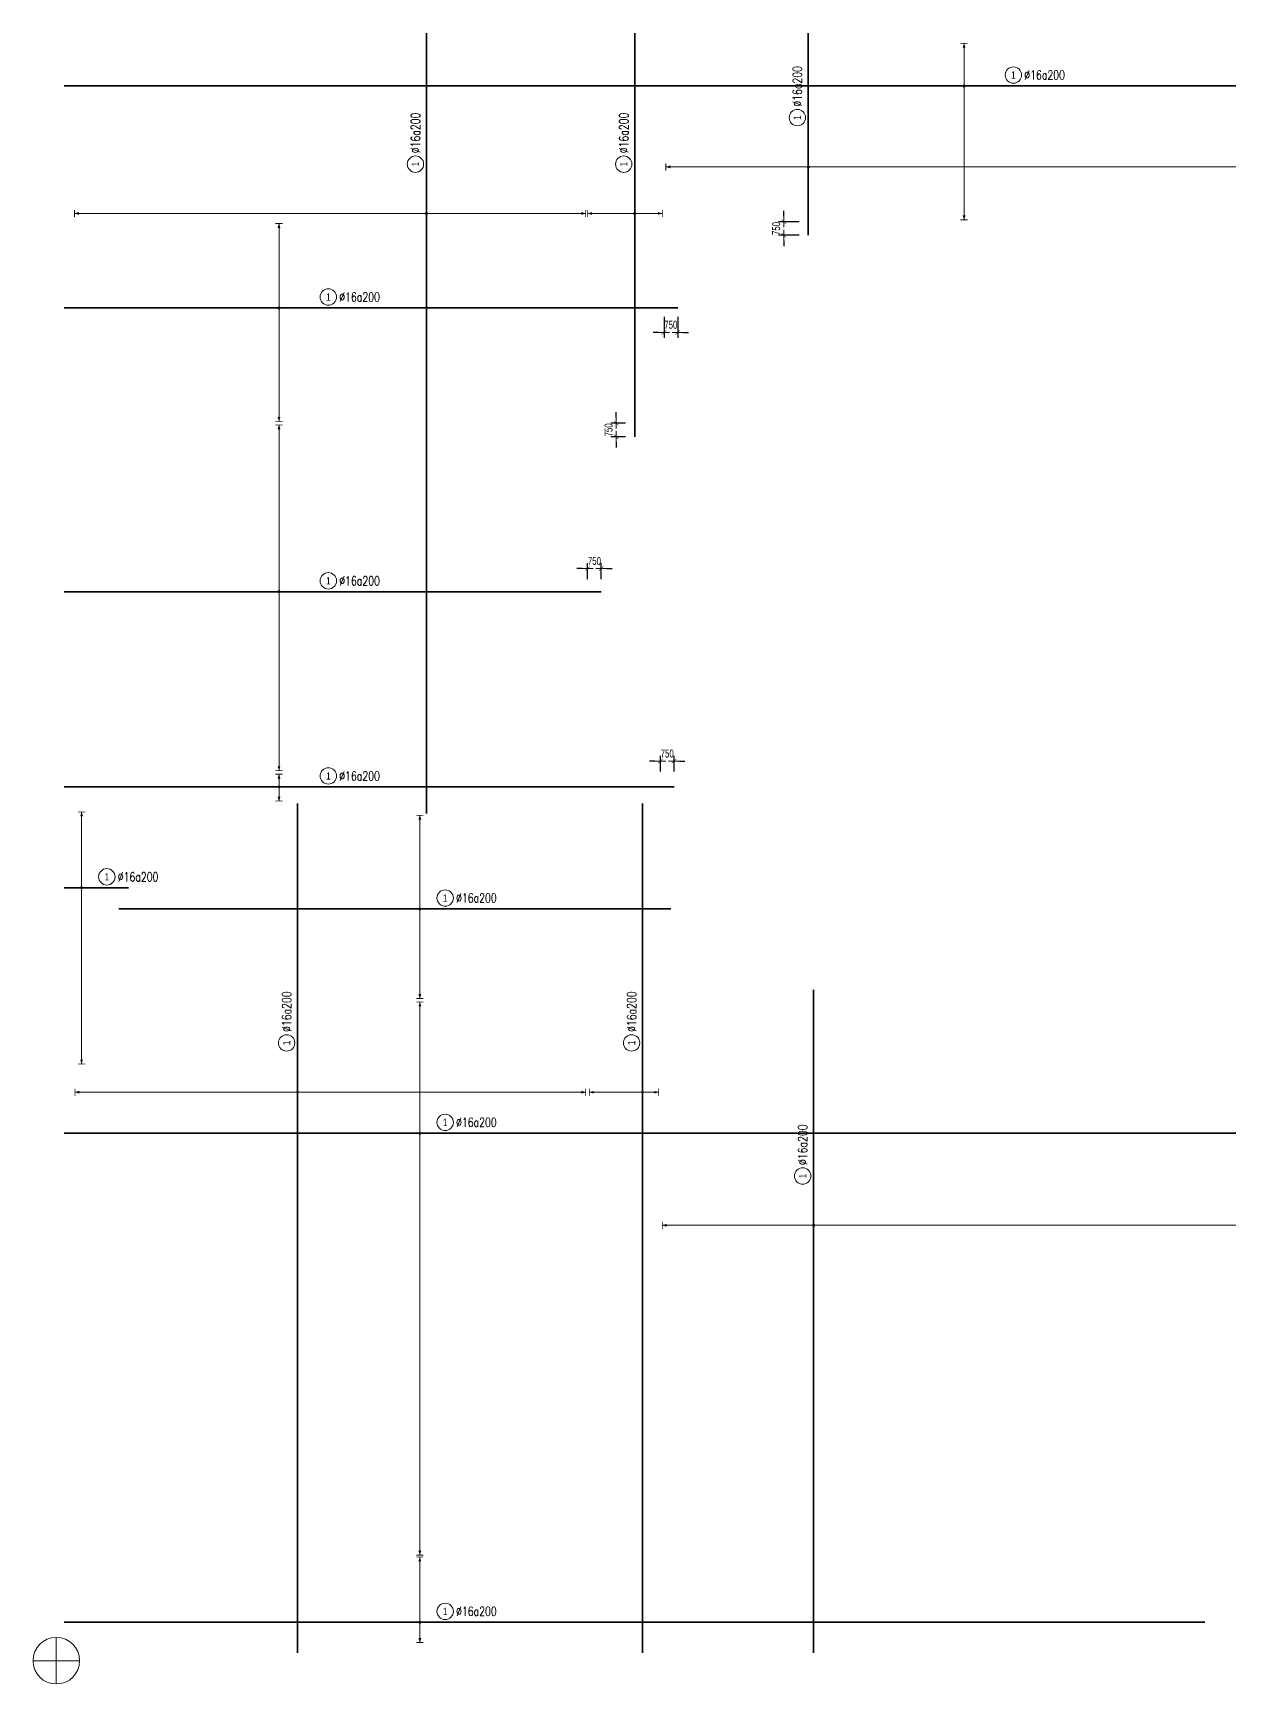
# Model space of a CAD drawing. Header units: millimetres. Extents: x -259680 to 953914, y -429648 to 90611.
# Drawn here: x -1281 to 64505, y -270544 to -179793 of the extents above; entities that cross this region are included whole.
import ezdxf
from ezdxf.enums import TextEntityAlignment as Align

# ---------------------------------------------------------------- set-up
doc = ezdxf.new("R2010")
doc.units = ezdxf.units.MM
doc.layers.get('0').update_dxf_attribs({"lineweight": 20})
doc.layers.get('Defpoints').update_dxf_attribs({"color": 151, "lineweight": 9})
for name, color, linetype, lineweight in [('NDC_S_DIM', 1, 'Continuous', 15), ('NDC_S_REBAR', 4, 'Continuous', 35), ('NDC_S_VN TEXT', 7, 'Continuous', 20)]:
    doc.layers.add(name, color=color, linetype=linetype, lineweight=lineweight)
doc.styles.add('ARIAL', font='arial.ttf', dxfattribs={"width": 0.8})
doc.styles.add('NDC_DIM', font='', dxfattribs={"width": 0.75})
doc.styles.add('NDC_EN TXT', font='romans.shx', dxfattribs={"width": 0.8})
doc.styles.get('NDC_DIM').set_extended_font_data('Dotum')
doc.dimstyles.new('NDC_dim_200', dxfattribs={"dimscale": 200, "dimtxt": 2.2, "dimasz": 1.5, "dimexe": 1.5, "dimexo": 2.5, "dimgap": 1, "dimtad": 1, "dimdec": 0, "dimzin": 0, "dimdsep": 46, "dimtxsty": 'NDC_DIM', "dimblk": 'DIMMARK', "dimcen": 0.09, "dimdle": 1.2, "dimclrd": 1, "dimclre": 1, "dimclrt": 3, "dimadec": 0, "dimazin": 0, "dimtfac": 1, "dimtdec": 0, "dimtix": 1, "dimtofl": 0, "dimtmove": 0, "dimatfit": 3, "dimfxl": 6, "dimfxlon": 1, "dimtolj": 1, "dimtzin": 0, "dimarcsym": 0})

# ---------------------------------------------------------------- blocks, each defined once
blk = doc.blocks.new('*U438')
h = blk.add_hatch(color=6)
edge = h.paths.add_edge_path()
edge.add_arc((-2.99, 0), 0.3, 0, 360)
at = {"layer": 'NDC_S_DIM', "color": 8}
for q in [(-2.99, 61.14), (-2.99, -79.21)]:
    blk.add_line((-2.99, 0), q, dxfattribs=at)
for points in [[(-3.99, 61.14, 0.2, 0.2, 0), (-1.99, 61.14, 0, 0, 0)], [(-3.99, -79.21, 0.2, 0.2, 0), (-1.99, -79.21, 0, 0, 0)]]:
    blk.add_lwpolyline(points, format="xyseb", dxfattribs=at)
at = {"layer": 'NDC_S_DIM'}
blk.add_circle((10.56, 3), 2.25, dxfattribs=at)
at = {"layer": 'NDC_S_DIM', "color": 6}
blk.add_circle((-2.99, 0), 0.3, dxfattribs=at)
at = {"layer": 'NDC_S_DIM', "color": 8}
for points in [[(-3.39, 59.94), (-2.99, 61.14), (-2.59, 59.94)], [(-3.39, -78.01), (-2.99, -79.21), (-2.59, -78.01)]]:
    blk.add_solid(points, dxfattribs=at)
at = {"layer": 'NDC_S_REBAR'}
for p, q in [((0, 0), (-157.08, 0)), ((-157.08, 0), (-157.08, 0)), ((0, 0), (76.37, 0)), ((76.37, 0), (76.37, 0))]:
    blk.add_line(p, q, dxfattribs=at)
at = {"layer": 'NDC_S_VN TEXT', "style": 'ARIAL', "width": 0.8}
blk.add_attdef('KHT', text='', height=2, dxfattribs=at).set_placement((10.56, 3), align=Align.MIDDLE_CENTER)
at = {"layer": 'NDC_S_VN TEXT', "color": 3, "style": 'NDC_EN TXT', "width": 0.75}
blk.add_attdef('DKT', (13.56, 1.75), '', height=2.5, dxfattribs=at)
blk = doc.blocks.new('*U437')
h = blk.add_hatch(color=6)
edge = h.paths.add_edge_path()
edge.add_arc((-2.99, 0), 0.3, 0, 360)
at = {"layer": 'NDC_S_DIM', "color": 8}
for q in [(-2.99, 14.6), (-2.99, -4.4)]:
    blk.add_line((-2.99, 0), q, dxfattribs=at)
for points in [[(-3.99, 14.6, 0.2, 0.2, 0), (-1.99, 14.6, 0, 0, 0)], [(-3.99, -4.4, 0.2, 0.2, 0), (-1.99, -4.4, 0, 0, 0)]]:
    blk.add_lwpolyline(points, format="xyseb", dxfattribs=at)
at = {"layer": 'NDC_S_DIM'}
blk.add_circle((10.56, 3), 2.25, dxfattribs=at)
at = {"layer": 'NDC_S_DIM', "color": 6}
blk.add_circle((-2.99, 0), 0.3, dxfattribs=at)
at = {"layer": 'NDC_S_DIM', "color": 8}
for points in [[(-3.39, 13.4), (-2.99, 14.6), (-2.59, 13.4)], [(-3.39, -3.2), (-2.99, -4.4), (-2.59, -3.2)]]:
    blk.add_solid(points, dxfattribs=at)
at = {"layer": 'NDC_S_REBAR'}
for p, q in [((0, 0), (-157.08, 0)), ((-157.08, 0), (-157.08, 0)), ((0, 0), (76.37, 0)), ((76.37, 0), (76.37, 0))]:
    blk.add_line(p, q, dxfattribs=at)
at = {"layer": 'NDC_S_VN TEXT', "style": 'ARIAL', "width": 0.8}
blk.add_attdef('KHT', text='', height=2, dxfattribs=at).set_placement((10.56, 3), align=Align.MIDDLE_CENTER)
at = {"layer": 'NDC_S_VN TEXT', "color": 3, "style": 'NDC_EN TXT', "width": 0.75}
blk.add_attdef('DKT', (13.56, 1.75), '', height=2.5, dxfattribs=at)
blk = doc.blocks.new('*U436')
h = blk.add_hatch(color=6)
edge = h.paths.add_edge_path()
edge.add_arc((-2.99, 0), 0.3, 0, 360)
at = {"layer": 'NDC_S_DIM', "color": 8}
for q in [(-2.99, 41.6), (-2.99, -217.15)]:
    blk.add_line((-2.99, 0), q, dxfattribs=at)
for points in [[(-3.99, 41.6, 0.2, 0.2, 0), (-1.99, 41.6, 0, 0, 0)], [(-3.99, -217.15, 0.2, 0.2, 0), (-1.99, -217.15, 0, 0, 0)]]:
    blk.add_lwpolyline(points, format="xyseb", dxfattribs=at)
at = {"layer": 'NDC_S_DIM'}
blk.add_circle((10.56, 3), 2.25, dxfattribs=at)
at = {"layer": 'NDC_S_DIM', "color": 6}
blk.add_circle((-2.99, 0), 0.3, dxfattribs=at)
at = {"layer": 'NDC_S_DIM', "color": 8}
for points in [[(-3.39, 40.4), (-2.99, 41.6), (-2.59, 40.4)], [(-3.39, -215.95), (-2.99, -217.15), (-2.59, -215.95)]]:
    blk.add_solid(points, dxfattribs=at)
at = {"layer": 'NDC_S_REBAR'}
for p, q in [((0, 0), (-120.5, 0)), ((-120.5, 0), (-120.5, 0)), ((0, 0), (61.75, 0)), ((61.75, 0), (61.75, 0))]:
    blk.add_line(p, q, dxfattribs=at)
at = {"layer": 'NDC_S_VN TEXT', "style": 'ARIAL', "width": 0.8}
blk.add_attdef('KHT', text='', height=2, dxfattribs=at).set_placement((10.56, 3), align=Align.MIDDLE_CENTER)
at = {"layer": 'NDC_S_VN TEXT', "color": 3, "style": 'NDC_EN TXT', "width": 0.75}
blk.add_attdef('DKT', (13.56, 1.75), '', height=2.5, dxfattribs=at)
blk = doc.blocks.new('*U430')
h = blk.add_hatch(color=6)
edge = h.paths.add_edge_path()
edge.add_arc((-2.99, 0), 0.3, 0, 360)
at = {"layer": 'NDC_S_DIM', "color": 8}
for q in [(-2.99, 96.69), (-2.99, -43.81)]:
    blk.add_line((-2.99, 0), q, dxfattribs=at)
for points in [[(-3.99, 96.69, 0.2, 0.2, 0), (-1.99, 96.69, 0, 0, 0)], [(-3.99, -43.81, 0.2, 0.2, 0), (-1.99, -43.81, 0, 0, 0)]]:
    blk.add_lwpolyline(points, format="xyseb", dxfattribs=at)
at = {"layer": 'NDC_S_DIM'}
blk.add_circle((10.56, 3), 2.25, dxfattribs=at)
at = {"layer": 'NDC_S_DIM', "color": 6}
blk.add_circle((-2.99, 0), 0.3, dxfattribs=at)
at = {"layer": 'NDC_S_DIM', "color": 8}
for points in [[(-3.39, 95.49), (-2.99, 96.69), (-2.59, 95.49)], [(-3.39, -42.61), (-2.99, -43.81), (-2.59, -42.61)]]:
    blk.add_solid(points, dxfattribs=at)
at = {"layer": 'NDC_S_REBAR'}
for p, q in [((0, 0), (-167.87, 0)), ((-167.87, 0), (-167.87, 0)), ((0, 0), (46.61, 0)), ((46.61, 0), (46.61, 0))]:
    blk.add_line(p, q, dxfattribs=at)
at = {"layer": 'NDC_S_VN TEXT', "style": 'ARIAL', "width": 0.8}
blk.add_attdef('KHT', text='', height=2, dxfattribs=at).set_placement((10.56, 3), align=Align.MIDDLE_CENTER)
at = {"layer": 'NDC_S_VN TEXT', "color": 3, "style": 'NDC_EN TXT', "width": 0.75}
blk.add_attdef('DKT', (13.56, 1.75), '', height=2.5, dxfattribs=at)
blk = doc.blocks.new('*U429')
h = blk.add_hatch(color=6)
edge = h.paths.add_edge_path()
edge.add_arc((-2.99, 0), 0.3, 0, 360)
at = {"layer": 'NDC_S_DIM', "color": 8}
for q in [(-2.99, 12.94), (-2.99, -7.56)]:
    blk.add_line((-2.99, 0), q, dxfattribs=at)
for points in [[(-3.99, 12.94, 0.2, 0.2, 0), (-1.99, 12.94, 0, 0, 0)], [(-3.99, -7.56, 0.2, 0.2, 0), (-1.99, -7.56, 0, 0, 0)]]:
    blk.add_lwpolyline(points, format="xyseb", dxfattribs=at)
at = {"layer": 'NDC_S_DIM'}
blk.add_circle((10.56, 3), 2.25, dxfattribs=at)
at = {"layer": 'NDC_S_DIM', "color": 6}
blk.add_circle((-2.99, 0), 0.3, dxfattribs=at)
at = {"layer": 'NDC_S_DIM', "color": 8}
for points in [[(-3.39, 11.74), (-2.99, 12.94), (-2.59, 11.74)], [(-3.39, -6.36), (-2.99, -7.56), (-2.59, -6.36)]]:
    blk.add_solid(points, dxfattribs=at)
at = {"layer": 'NDC_S_REBAR'}
for p, q in [((0, 0), (-64.34, 0)), ((-64.34, 0), (-64.34, 0)), ((0, 0), (46.61, 0)), ((46.61, 0), (46.61, 0))]:
    blk.add_line(p, q, dxfattribs=at)
at = {"layer": 'NDC_S_VN TEXT', "style": 'ARIAL', "width": 0.8}
blk.add_attdef('KHT', text='', height=2, dxfattribs=at).set_placement((10.56, 3), align=Align.MIDDLE_CENTER)
at = {"layer": 'NDC_S_VN TEXT', "color": 3, "style": 'NDC_EN TXT', "width": 0.75}
blk.add_attdef('DKT', (13.56, 1.75), '', height=2.5, dxfattribs=at)
blk = doc.blocks.new('*U428')
h = blk.add_hatch(color=6)
edge = h.paths.add_edge_path()
edge.add_arc((-2.99, 0), 0.3, 0, 360)
at = {"layer": 'NDC_S_DIM', "color": 8}
for q in [(-2.99, 39.14), (-2.99, -215.61)]:
    blk.add_line((-2.99, 0), q, dxfattribs=at)
for points in [[(-3.99, 39.14, 0.2, 0.2, 0), (-1.99, 39.14, 0, 0, 0)], [(-3.99, -215.61, 0.2, 0.2, 0), (-1.99, -215.61, 0, 0, 0)]]:
    blk.add_lwpolyline(points, format="xyseb", dxfattribs=at)
at = {"layer": 'NDC_S_DIM'}
blk.add_circle((10.56, 3), 2.25, dxfattribs=at)
at = {"layer": 'NDC_S_DIM', "color": 6}
blk.add_circle((-2.99, 0), 0.3, dxfattribs=at)
at = {"layer": 'NDC_S_DIM', "color": 8}
for points in [[(-3.39, 37.94), (-2.99, 39.14), (-2.59, 37.94)], [(-3.39, -214.41), (-2.99, -215.61), (-2.59, -214.41)]]:
    blk.add_solid(points, dxfattribs=at)
at = {"layer": 'NDC_S_REBAR'}
for p, q in [((0, 0), (-21.79, 0)), ((-21.79, 0), (-21.79, 0)), ((0, 0), (33.81, 0)), ((33.81, 0), (33.81, 0))]:
    blk.add_line(p, q, dxfattribs=at)
at = {"layer": 'NDC_S_VN TEXT', "style": 'ARIAL', "width": 0.8}
blk.add_attdef('KHT', text='', height=2, dxfattribs=at).set_placement((10.56, 3), align=Align.MIDDLE_CENTER)
at = {"layer": 'NDC_S_VN TEXT', "color": 3, "style": 'NDC_EN TXT', "width": 0.75}
blk.add_attdef('DKT', (13.56, 1.75), '', height=2.5, dxfattribs=at)
blk = doc.blocks.new('*U422')
h = blk.add_hatch(color=6)
edge = h.paths.add_edge_path()
edge.add_arc((-2.99, 0), 0.3, 0, 360)
at = {"layer": 'NDC_S_DIM', "color": 8}
for q in [(-2.99, 11.7), (-2.99, -36.8)]:
    blk.add_line((-2.99, 0), q, dxfattribs=at)
for points in [[(-3.99, 11.7, 0.2, 0.2, 0), (-1.99, 11.7, 0, 0, 0)], [(-3.99, -36.8, 0.2, 0.2, 0), (-1.99, -36.8, 0, 0, 0)]]:
    blk.add_lwpolyline(points, format="xyseb", dxfattribs=at)
at = {"layer": 'NDC_S_DIM'}
blk.add_circle((10.56, 3), 2.25, dxfattribs=at)
at = {"layer": 'NDC_S_DIM', "color": 6}
blk.add_circle((-2.99, 0), 0.3, dxfattribs=at)
at = {"layer": 'NDC_S_DIM', "color": 8}
for points in [[(-3.39, 10.5), (-2.99, 11.7), (-2.59, 10.5)], [(-3.39, -35.6), (-2.99, -36.8), (-2.59, -35.6)]]:
    blk.add_solid(points, dxfattribs=at)
at = {"layer": 'NDC_S_REBAR'}
for p, q in [((0, 0), (-250.29, 0)), ((-250.29, 0), (-250.29, 0)), ((0, 0), (186.96, 0)), ((186.96, 0), (186.96, 0))]:
    blk.add_line(p, q, dxfattribs=at)
at = {"layer": 'NDC_S_VN TEXT', "style": 'ARIAL', "width": 0.8}
blk.add_attdef('KHT', text='', height=2, dxfattribs=at).set_placement((10.56, 3), align=Align.MIDDLE_CENTER)
at = {"layer": 'NDC_S_VN TEXT', "color": 3, "style": 'NDC_EN TXT', "width": 0.75}
blk.add_attdef('DKT', (13.56, 1.75), '', height=2.5, dxfattribs=at)
blk = doc.blocks.new('*U421')
h = blk.add_hatch(color=6)
edge = h.paths.add_edge_path()
edge.add_arc((-2.99, 0), 0.3, 0, 360)
at = {"layer": 'NDC_S_DIM', "color": 8}
for q in [(-2.99, 23.2), (-2.99, -31.15)]:
    blk.add_line((-2.99, 0), q, dxfattribs=at)
for points in [[(-3.99, 23.2, 0.2, 0.2, 0), (-1.99, 23.2, 0, 0, 0)], [(-3.99, -31.15, 0.2, 0.2, 0), (-1.99, -31.15, 0, 0, 0)]]:
    blk.add_lwpolyline(points, format="xyseb", dxfattribs=at)
at = {"layer": 'NDC_S_DIM'}
blk.add_circle((10.56, 3), 2.25, dxfattribs=at)
at = {"layer": 'NDC_S_DIM', "color": 6}
blk.add_circle((-2.99, 0), 0.3, dxfattribs=at)
at = {"layer": 'NDC_S_DIM', "color": 8}
for points in [[(-3.39, 22), (-2.99, 23.2), (-2.59, 22)], [(-3.39, -29.95), (-2.99, -31.15), (-2.59, -29.95)]]:
    blk.add_solid(points, dxfattribs=at)
at = {"layer": 'NDC_S_REBAR'}
for p, q in [((0, 0), (-62.04, 0)), ((-62.04, 0), (-62.04, 0)), ((0, 0), (106.56, 0)), ((106.56, 0), (106.56, 0))]:
    blk.add_line(p, q, dxfattribs=at)
at = {"layer": 'NDC_S_VN TEXT', "style": 'ARIAL', "width": 0.8}
blk.add_attdef('KHT', text='', height=2, dxfattribs=at).set_placement((10.56, 3), align=Align.MIDDLE_CENTER)
at = {"layer": 'NDC_S_VN TEXT', "color": 3, "style": 'NDC_EN TXT', "width": 0.75}
blk.add_attdef('DKT', (13.56, 1.75), '', height=2.5, dxfattribs=at)
blk = doc.blocks.new('*U419')
h = blk.add_hatch(color=6)
edge = h.paths.add_edge_path()
edge.add_arc((-2.99, 0), 0.3, 0, 360)
at = {"layer": 'NDC_S_DIM', "color": 8}
for q in [(-2.99, 25.77), (-2.99, -24.6)]:
    blk.add_line((-2.99, 0), q, dxfattribs=at)
for points in [[(-3.99, 25.77, 0.2, 0.2, 0), (-1.99, 25.77, 0, 0, 0)], [(-3.99, -24.6, 0.2, 0.2, 0), (-1.99, -24.6, 0, 0, 0)]]:
    blk.add_lwpolyline(points, format="xyseb", dxfattribs=at)
at = {"layer": 'NDC_S_DIM'}
blk.add_circle((3.96, 3), 2.25, dxfattribs=at)
at = {"layer": 'NDC_S_DIM', "color": 6}
blk.add_circle((-2.99, 0), 0.3, dxfattribs=at)
at = {"layer": 'NDC_S_DIM', "color": 8}
for points in [[(-3.39, 24.57), (-2.99, 25.77), (-2.59, 24.57)], [(-3.39, -23.4), (-2.99, -24.6), (-2.59, -23.4)]]:
    blk.add_solid(points, dxfattribs=at)
at = {"layer": 'NDC_S_REBAR'}
for p, q in [((0, 0), (-85.74, 0)), ((-85.74, 0), (-85.74, 0)), ((0, 0), (65.96, 0)), ((65.96, 0), (65.96, 0))]:
    blk.add_line(p, q, dxfattribs=at)
at = {"layer": 'NDC_S_VN TEXT', "style": 'ARIAL', "width": 0.8}
blk.add_attdef('KHT', text='', height=2, dxfattribs=at).set_placement((3.96, 3), align=Align.MIDDLE_CENTER)
at = {"layer": 'NDC_S_VN TEXT', "color": 3, "style": 'NDC_EN TXT', "width": 0.75}
blk.add_attdef('DKT', (6.96, 1.75), '', height=2.5, dxfattribs=at)
blk = doc.blocks.new('*U418')
h = blk.add_hatch(color=6)
edge = h.paths.add_edge_path()
edge.add_arc((-2.99, 0), 0.3, 0, 360)
at = {"layer": 'NDC_S_DIM', "color": 8}
for q in [(-2.99, 36.05), (-2.99, -115.95)]:
    blk.add_line((-2.99, 0), q, dxfattribs=at)
for points in [[(-3.99, 36.05, 0.2, 0.2, 0), (-1.99, 36.05, 0, 0, 0)], [(-3.99, -115.95, 0.2, 0.2, 0), (-1.99, -115.95, 0, 0, 0)]]:
    blk.add_lwpolyline(points, format="xyseb", dxfattribs=at)
at = {"layer": 'NDC_S_DIM'}
blk.add_circle((3.96, 3), 2.25, dxfattribs=at)
at = {"layer": 'NDC_S_DIM', "color": 6}
blk.add_circle((-2.99, 0), 0.3, dxfattribs=at)
at = {"layer": 'NDC_S_DIM', "color": 8}
for points in [[(-3.39, 34.85), (-2.99, 36.05), (-2.59, 34.85)], [(-3.39, -114.75), (-2.99, -115.95), (-2.59, -114.75)]]:
    blk.add_solid(points, dxfattribs=at)
at = {"layer": 'NDC_S_REBAR'}
for p, q in [((0, 0), (-100.74, 0)), ((-100.74, 0), (-100.74, 0)), ((0, 0), (555.36, 0)), ((555.36, 0), (555.36, 0))]:
    blk.add_line(p, q, dxfattribs=at)
at = {"layer": 'NDC_S_VN TEXT', "style": 'ARIAL', "width": 0.8}
blk.add_attdef('KHT', text='', height=2, dxfattribs=at).set_placement((3.96, 3), align=Align.MIDDLE_CENTER)
at = {"layer": 'NDC_S_VN TEXT', "color": 3, "style": 'NDC_EN TXT', "width": 0.75}
blk.add_attdef('DKT', (6.96, 1.75), '', height=2.5, dxfattribs=at)
blk = doc.blocks.new('*U417')
h = blk.add_hatch(color=6)
edge = h.paths.add_edge_path()
edge.add_arc((-2.99, 0), 0.3, 0, 360)
at = {"layer": 'NDC_S_DIM', "color": 8}
for q in [(-2.99, 17.95), (-2.99, -5.55)]:
    blk.add_line((-2.99, 0), q, dxfattribs=at)
for points in [[(-3.99, 17.95, 0.2, 0.2, 0), (-1.99, 17.95, 0, 0, 0)], [(-3.99, -5.55, 0.2, 0.2, 0), (-1.99, -5.55, 0, 0, 0)]]:
    blk.add_lwpolyline(points, format="xyseb", dxfattribs=at)
at = {"layer": 'NDC_S_DIM'}
blk.add_circle((3.96, 3), 2.25, dxfattribs=at)
at = {"layer": 'NDC_S_DIM', "color": 6}
blk.add_circle((-2.99, 0), 0.3, dxfattribs=at)
at = {"layer": 'NDC_S_DIM', "color": 8}
for points in [[(-3.39, 16.75), (-2.99, 17.95), (-2.59, 16.75)], [(-3.39, -4.35), (-2.99, -5.55), (-2.59, -4.35)]]:
    blk.add_solid(points, dxfattribs=at)
at = {"layer": 'NDC_S_REBAR'}
for p, q in [((0, 0), (-100.74, 0)), ((-100.74, 0), (-100.74, 0)), ((0, 0), (212.76, 0)), ((212.76, 0), (212.76, 0))]:
    blk.add_line(p, q, dxfattribs=at)
at = {"layer": 'NDC_S_VN TEXT', "style": 'ARIAL', "width": 0.8}
blk.add_attdef('KHT', text='', height=2, dxfattribs=at).set_placement((3.96, 3), align=Align.MIDDLE_CENTER)
at = {"layer": 'NDC_S_VN TEXT', "color": 3, "style": 'NDC_EN TXT', "width": 0.75}
blk.add_attdef('DKT', (6.96, 1.75), '', height=2.5, dxfattribs=at)
blk = doc.blocks.new('DIMMARK')
at = {"layer": 'NDC_S_DIM', "color": 1}
blk.add_line((-1.5, 0), (1, 0), dxfattribs=at)
at = {"layer": 'NDC_S_DIM', "color": 2, "const_width": 0.1}
blk.add_lwpolyline([(-0.42, -0.42), (0.42, 0.42)], dxfattribs=at)
blk = doc.blocks.new('*D388')
at = {"layer": 'Defpoints', "color": 0, "ltscale": 100, "transparency": 16777216}
for p in [(41328, -190163), (39984, -190913), (41328, -190913)]:
    blk.add_point(p, dxfattribs=at)
at = {"layer": 'NDC_S_DIM', "color": 1, "lineweight": -2, "ltscale": 100, "transparency": 16777216}
for p, q in [((39984, -189863), (39984, -189563)), ((40828, -190163), (39684, -190163)), ((40828, -190913), (39684, -190913)), ((39984, -191213), (39984, -191513))]:
    blk.add_line(p, q, dxfattribs=at)
at = {"layer": 'NDC_S_DIM', "color": 1, "lineweight": -2, "ltscale": 100, "transparency": 16777216, "xscale": 300, "yscale": 300, "zscale": 300}
for p, rotation in [((39984, -190163), 270), ((39984, -190913), 90)]:
    blk.add_blockref('DIMMARK', p, dxfattribs=dict(at, rotation=rotation))
at = {"layer": 'NDC_S_DIM', "color": 3, "ltscale": 100, "transparency": 16777216, "insert": (39564, -190538), "char_height": 440, "attachment_point": 5, "rotation": 90, "style": 'NDC_DIM'}
blk.add_mtext('\\A1;750', dxfattribs=at)
blk = doc.blocks.new('*D397')
at = {"layer": 'Defpoints', "color": 0, "ltscale": 100, "transparency": 16777216}
for p in [(33400, -194903), (34150, -194903), (33400, -196252)]:
    blk.add_point(p, dxfattribs=at)
at = {"layer": 'NDC_S_DIM', "color": 1, "lineweight": -2, "ltscale": 100, "transparency": 16777216}
for p, q in [((33400, -195403), (33400, -196552)), ((34150, -195403), (34150, -196552)), ((33100, -196252), (32800, -196252)), ((34450, -196252), (34750, -196252))]:
    blk.add_line(p, q, dxfattribs=at)
at = {"layer": 'NDC_S_DIM', "color": 1, "lineweight": -2, "ltscale": 100, "transparency": 16777216, "xscale": 300, "yscale": 300, "zscale": 300}
blk.add_blockref('DIMMARK', (33400, -196252), dxfattribs=at)
at = {"layer": 'NDC_S_DIM', "color": 1, "lineweight": -2, "ltscale": 100, "transparency": 16777216, "xscale": 300, "yscale": 300, "zscale": 300, "rotation": 180}
blk.add_blockref('DIMMARK', (34150, -196252), dxfattribs=at)
at = {"layer": 'NDC_S_DIM', "color": 3, "ltscale": 100, "transparency": 16777216, "insert": (33775, -195832), "char_height": 440, "attachment_point": 5, "style": 'NDC_DIM'}
blk.add_mtext('\\A1;750', dxfattribs=at)
blk = doc.blocks.new('*D398')
at = {"layer": 'Defpoints', "color": 0, "ltscale": 100, "transparency": 16777216}
for p in [(31788, -201233), (30773, -201983), (31788, -201983)]:
    blk.add_point(p, dxfattribs=at)
at = {"layer": 'NDC_S_DIM', "color": 1, "lineweight": -2, "ltscale": 100, "transparency": 16777216}
for p, q in [((31288, -201233), (30473, -201233)), ((30773, -200933), (30773, -200633)), ((31288, -201983), (30473, -201983)), ((30773, -202283), (30773, -202583))]:
    blk.add_line(p, q, dxfattribs=at)
at = {"layer": 'NDC_S_DIM', "color": 1, "lineweight": -2, "ltscale": 100, "transparency": 16777216, "xscale": 300, "yscale": 300, "zscale": 300}
for p, rotation in [((30773, -201233), 270), ((30773, -201983), 90)]:
    blk.add_blockref('DIMMARK', p, dxfattribs=dict(at, rotation=rotation))
at = {"layer": 'NDC_S_DIM', "color": 3, "ltscale": 100, "transparency": 16777216, "insert": (30353, -201608), "char_height": 440, "attachment_point": 5, "rotation": 90, "style": 'NDC_DIM'}
blk.add_mtext('\\A1;750', dxfattribs=at)
blk = doc.blocks.new('*D399')
at = {"layer": 'Defpoints', "color": 0, "ltscale": 100, "transparency": 16777216}
for p in [(29200, -209236), (29200, -210306), (29950, -210306)]:
    blk.add_point(p, dxfattribs=at)
at = {"layer": 'NDC_S_DIM', "color": 1, "lineweight": -2, "ltscale": 100, "transparency": 16777216}
for p, q in [((28900, -209236), (28600, -209236)), ((29200, -209806), (29200, -208936)), ((29950, -209806), (29950, -208936)), ((30250, -209236), (30550, -209236))]:
    blk.add_line(p, q, dxfattribs=at)
at = {"layer": 'NDC_S_DIM', "color": 1, "lineweight": -2, "ltscale": 100, "transparency": 16777216, "xscale": 300, "yscale": 300, "zscale": 300}
blk.add_blockref('DIMMARK', (29200, -209236), dxfattribs=at)
at = {"layer": 'NDC_S_DIM', "color": 1, "lineweight": -2, "ltscale": 100, "transparency": 16777216, "xscale": 300, "yscale": 300, "zscale": 300, "rotation": 180}
blk.add_blockref('DIMMARK', (29950, -209236), dxfattribs=at)
at = {"layer": 'NDC_S_DIM', "color": 3, "ltscale": 100, "transparency": 16777216, "insert": (29575, -208816), "char_height": 440, "attachment_point": 5, "style": 'NDC_DIM'}
blk.add_mtext('\\A1;750', dxfattribs=at)
blk = doc.blocks.new('*U404')
h = blk.add_hatch(color=6)
edge = h.paths.add_edge_path()
edge.add_arc((-2.99, 0), 0.3, 0, 360)
at = {"layer": 'NDC_S_DIM', "color": 8}
for q in [(-2.99, 45.86), (-2.99, -49.14)]:
    blk.add_line((-2.99, 0), q, dxfattribs=at)
for points in [[(-3.99, 45.86, 0.2, 0.2, 0), (-1.99, 45.86, 0, 0, 0)], [(-3.99, -49.14, 0.2, 0.2, 0), (-1.99, -49.14, 0, 0, 0)]]:
    blk.add_lwpolyline(points, format="xyseb", dxfattribs=at)
at = {"layer": 'NDC_S_DIM'}
blk.add_circle((10.56, 3), 2.25, dxfattribs=at)
at = {"layer": 'NDC_S_DIM', "color": 6}
blk.add_circle((-2.99, 0), 0.3, dxfattribs=at)
at = {"layer": 'NDC_S_DIM', "color": 8}
for points in [[(-3.39, 44.66), (-2.99, 45.86), (-2.59, 44.66)], [(-3.39, -47.94), (-2.99, -49.14), (-2.59, -47.94)]]:
    blk.add_solid(points, dxfattribs=at)
at = {"layer": 'NDC_S_REBAR'}
for p, q in [((0, 0), (-62.04, 0)), ((-62.04, 0), (-62.04, 0)), ((0, 0), (85.56, 0)), ((85.56, 0), (85.56, 0))]:
    blk.add_line(p, q, dxfattribs=at)
at = {"layer": 'NDC_S_VN TEXT', "style": 'ARIAL', "width": 0.8}
blk.add_attdef('KHT', text='', height=2, dxfattribs=at).set_placement((10.56, 3), align=Align.MIDDLE_CENTER)
at = {"layer": 'NDC_S_VN TEXT', "color": 3, "style": 'NDC_EN TXT', "width": 0.75}
blk.add_attdef('DKT', (13.56, 1.75), '', height=2.5, dxfattribs=at)
blk = doc.blocks.new('*U403')
h = blk.add_hatch(color=6)
edge = h.paths.add_edge_path()
edge.add_arc((-2.99, 0), 0.3, 0, 360)
at = {"layer": 'NDC_S_DIM', "color": 8}
for q in [(-2.99, 3.47), (-2.99, -3.93)]:
    blk.add_line((-2.99, 0), q, dxfattribs=at)
for points in [[(-3.99, 3.47, 0.2, 0.2, 0), (-1.99, 3.47, 0, 0, 0)], [(-3.99, -3.93, 0.2, 0.2, 0), (-1.99, -3.93, 0, 0, 0)]]:
    blk.add_lwpolyline(points, format="xyseb", dxfattribs=at)
at = {"layer": 'NDC_S_DIM'}
blk.add_circle((10.56, 3), 2.25, dxfattribs=at)
at = {"layer": 'NDC_S_DIM', "color": 6}
blk.add_circle((-2.99, 0), 0.3, dxfattribs=at)
at = {"layer": 'NDC_S_DIM', "color": 8}
for points in [[(-3.39, 2.27), (-2.99, 3.47), (-2.59, 2.27)], [(-3.39, -2.73), (-2.99, -3.93), (-2.59, -2.73)]]:
    blk.add_solid(points, dxfattribs=at)
at = {"layer": 'NDC_S_REBAR'}
for p, q in [((0, 0), (-62.04, 0)), ((-62.04, 0), (-62.04, 0)), ((0, 0), (105.56, 0)), ((105.56, 0), (105.56, 0))]:
    blk.add_line(p, q, dxfattribs=at)
at = {"layer": 'NDC_S_VN TEXT', "style": 'ARIAL', "width": 0.8}
blk.add_attdef('KHT', text='', height=2, dxfattribs=at).set_placement((10.56, 3), align=Align.MIDDLE_CENTER)
at = {"layer": 'NDC_S_VN TEXT', "color": 3, "style": 'NDC_EN TXT', "width": 0.75}
blk.add_attdef('DKT', (13.56, 1.75), '', height=2.5, dxfattribs=at)
blk = doc.blocks.new('*D400')
at = {"layer": 'Defpoints', "color": 0, "ltscale": 100, "transparency": 16777216}
for p in [(33200, -219820), (33200, -220890), (33950, -220890)]:
    blk.add_point(p, dxfattribs=at)
at = {"layer": 'NDC_S_DIM', "color": 1, "lineweight": -2, "ltscale": 100, "transparency": 16777216}
for p, q in [((33200, -220390), (33200, -219520)), ((33950, -220390), (33950, -219520)), ((32900, -219820), (32600, -219820)), ((34250, -219820), (34550, -219820))]:
    blk.add_line(p, q, dxfattribs=at)
at = {"layer": 'NDC_S_DIM', "color": 1, "lineweight": -2, "ltscale": 100, "transparency": 16777216, "xscale": 300, "yscale": 300, "zscale": 300}
blk.add_blockref('DIMMARK', (33200, -219820), dxfattribs=at)
at = {"layer": 'NDC_S_DIM', "color": 1, "lineweight": -2, "ltscale": 100, "transparency": 16777216, "xscale": 300, "yscale": 300, "zscale": 300, "rotation": 180}
blk.add_blockref('DIMMARK', (33950, -219820), dxfattribs=at)
at = {"layer": 'NDC_S_DIM', "color": 3, "ltscale": 100, "transparency": 16777216, "insert": (33575, -219400), "char_height": 440, "attachment_point": 5, "style": 'NDC_DIM'}
blk.add_mtext('\\A1;750', dxfattribs=at)
blk = doc.blocks.new('*U402')
h = blk.add_hatch(color=6)
edge = h.paths.add_edge_path()
edge.add_arc((-2.99, 0), 0.3, 0, 360)
at = {"layer": 'NDC_S_DIM', "color": 8}
for q in [(-2.99, 20.82), (-2.99, -48.43)]:
    blk.add_line((-2.99, 0), q, dxfattribs=at)
for points in [[(-3.99, 20.82, 0.2, 0.2, 0), (-1.99, 20.82, 0, 0, 0)], [(-3.99, -48.43, 0.2, 0.2, 0), (-1.99, -48.43, 0, 0, 0)]]:
    blk.add_lwpolyline(points, format="xyseb", dxfattribs=at)
at = {"layer": 'NDC_S_DIM'}
blk.add_circle((3.96, 3), 2.25, dxfattribs=at)
at = {"layer": 'NDC_S_DIM', "color": 6}
blk.add_circle((-2.99, 0), 0.3, dxfattribs=at)
at = {"layer": 'NDC_S_DIM', "color": 8}
for points in [[(-3.39, 19.62), (-2.99, 20.82), (-2.59, 19.62)], [(-3.39, -47.23), (-2.99, -48.43), (-2.59, -47.23)]]:
    blk.add_solid(points, dxfattribs=at)
at = {"layer": 'NDC_S_REBAR'}
for p, q in [((0, 0), (-7.77, 0)), ((-7.77, 0), (-7.77, 0)), ((0, 0), (9.93, 0)), ((9.93, 0), (9.93, 0))]:
    blk.add_line(p, q, dxfattribs=at)
at = {"layer": 'NDC_S_VN TEXT', "style": 'ARIAL', "width": 0.8}
blk.add_attdef('KHT', text='', height=2, dxfattribs=at).set_placement((3.96, 3), align=Align.MIDDLE_CENTER)
at = {"layer": 'NDC_S_VN TEXT', "color": 3, "style": 'NDC_EN TXT', "width": 0.75}
blk.add_attdef('DKT', (6.96, 1.75), '', height=2.5, dxfattribs=at)

msp = doc.modelspace()

# ---------------------------------------------------------------- linework, layer by layer
at = {"layer": 'Defpoints'}
for p, q in [((0, -267982.4), (0, -270543.7)), ((-1280.7, -269263.1), (1280.7, -269263.1))]:
    msp.add_line(p, q, dxfattribs=at)
msp.add_circle((0, -269263.1), 1280.7, dxfattribs=at)

# ---------------------------------------------------------------- block references
at = {"xscale": 200, "yscale": 200, "zscale": 200}
for name, p in [('*U422', (50488.2, -182703.1)), ('*U421', (12838.2, -194903.1)), ('*U404', (12838.2, -210505)), ('*U403', (12838.2, -221227.9)), ('*U402', (1984.9, -226776.4)), ('*U419', (20578.2, -227943.1)), ('*U418', (20578.2, -240272.9)), ('*U417', (20578.2, -267153.1))]:
    msp.add_blockref(name, p, dxfattribs=at).add_auto_attribs({'KHT': '1', 'DKT': '%%c16a200'})
at = {"xscale": 200, "yscale": 200, "zscale": 200, "rotation": 90}
for name, p in [('*U430', (20338.2, -189114.6)), ('*U429', (31788.2, -189114.6)), ('*U428', (41328.2, -186554.6)), ('*U438', (13258.2, -237416.4)), ('*U437', (32220, -237416.4)), ('*U436', (41620, -244733.1))]:
    msp.add_blockref(name, p, dxfattribs=at).add_auto_attribs({'KHT': '1', 'DKT': '%%c16a200'})

# ---------------------------------------------------------------- dimensions: what is measured, and where the dimension line sits
at = {"layer": 'NDC_S_DIM', "ltscale": 100}
for base, p1, p2, picture, middle in [((39984.4, -190913.1), (41328.2, -190163.1), (41328.2, -190913.1), '*D388', (39564.4, -190538.1)), ((30773.1, -201983.1), (31788.2, -201233.1), (31788.2, -201983.1), '*D398', (30353.1, -201608.1))]:
    dim = msp.add_linear_dim(base=base, p1=p1, p2=p2, angle=90, dimstyle='NDC_dim_200', dxfattribs=at)
    dim.commit()
    dim.dimension.update_dxf_attribs({"geometry": picture, "text_midpoint": middle})
for base, p1, p2, picture, middle in [((33400, -196251.8), (34150, -194903.1), (33400, -194903.1), '*D397', (33775, -195831.8)), ((29200, -209236.1), (29950, -210306.2), (29200, -210306.2), '*D399', (29575, -208816.1)), ((33200, -219820), (33950, -220890.1), (33200, -220890.1), '*D400', (33575, -219400))]:
    dim = msp.add_linear_dim(base=base, p1=p1, p2=p2, dimstyle='NDC_dim_200', dxfattribs=at)
    dim.commit()
    dim.dimension.update_dxf_attribs({"geometry": picture, "text_midpoint": middle})

doc.saveas('drawing.dxf')
